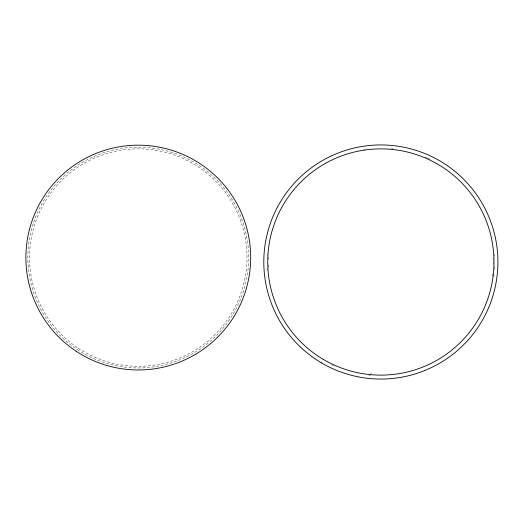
<?xml version="1.0" encoding="UTF-8"?>
<svg xmlns="http://www.w3.org/2000/svg" width="524" height="524" viewBox="0 0 524 524"><rect width="100%" height="100%" fill="white"/><g stroke="black" fill="none" stroke-linecap="round" stroke-linejoin="round"><path stroke-width="0.39" stroke-dasharray="2.62 1.97" d="M493.11 257.481A112.346 112.346 0 0 1 493.097 266.899M492.567 273.954A112.346 112.346 0 0 1 492.291 276.299M372.073 373.998A112.346 112.346 0 0 1 370.514 373.867M268.642 267.306A112.346 112.346 0 0 1 268.55 264.947M268.543 259.459A112.346 112.346 0 0 1 268.622 257.101M494.676 266.965A113.924 113.924 0 0 1 494.551 269.356M494.053 274.917A113.924 113.924 0 0 1 493.857 276.495M370.363 375.439A113.924 113.924 0 0 1 368.785 375.282M333.69 365.706A113.924 113.924 0 0 1 331.535 364.697M267.253 270.567A113.924 113.924 0 0 1 267.102 268.183M267.122 255.437A113.924 113.924 0 0 1 267.227 253.845M363.649 149.379A113.924 113.924 0 0 1 365.221 149.15M391.349 148.561A113.924 113.924 0 0 1 392.935 148.718M425.115 157.023A113.924 113.924 0 0 1 427.302 157.966M428.029 158.294A113.924 113.924 0 0 1 430.184 159.303M494.518 254.225A113.924 113.924 0 0 1 494.617 255.817M77.31 349.606A110.394 110.394 0 0 0 248.468 264.358A110.394 110.394 0 0 0 89.06 158.752A110.394 110.394 0 0 0 77.31 349.606M78.233 348.205A108.723 108.723 0 0 0 246.797 264.253A108.723 108.723 0 0 0 89.807 160.252A108.723 108.723 0 0 0 78.233 348.205"/><path stroke-width="0.79" d="M321.454 362.863A117.055 117.055 0 0 0 497.911 263.015A117.055 117.055 0 0 0 323.216 160.121A117.055 117.055 0 0 0 321.454 362.863M323.452 359.471A113.118 113.118 0 0 0 493.975 262.983A113.118 113.118 0 0 0 325.149 163.547A113.118 113.118 0 0 0 323.452 359.471M76.203 351.27A112.398 112.398 0 0 0 250.465 264.482A112.398 112.398 0 0 0 88.17 156.964A112.398 112.398 0 0 0 76.203 351.27"/></g></svg>
